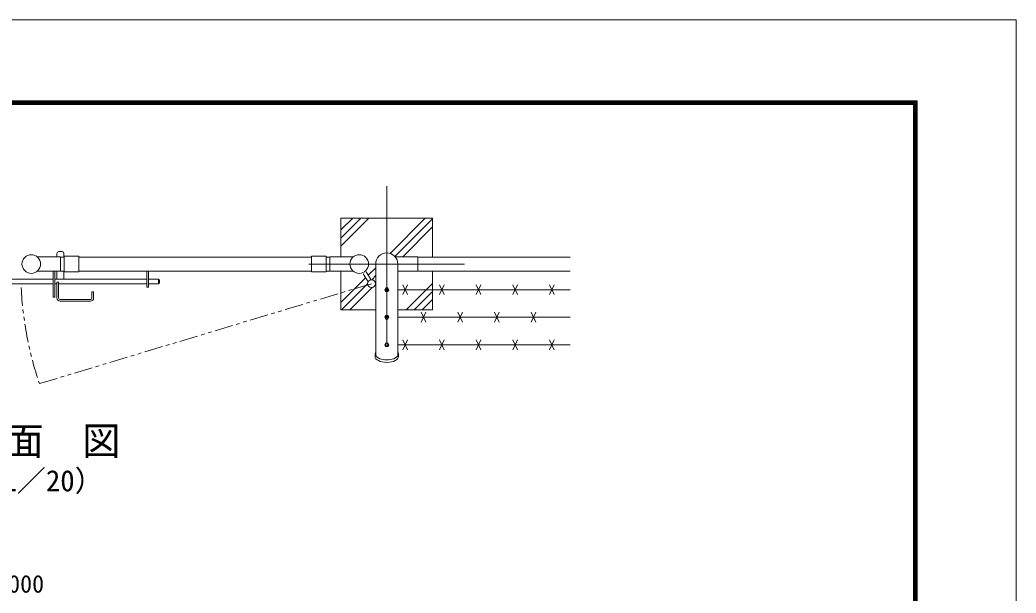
# Model space of a CAD drawing. Units: millimetres, scale not verified. Extents: x -4200 to 4200, y -2970 to 2970.
# Drawn here: x 1484 to 4200, y 1408 to 2970 of the extents above; entities that cross this region are included whole.
import ezdxf
from ezdxf.enums import TextEntityAlignment as Align

# ---------------------------------------------------------------- set-up
doc = ezdxf.new("R2010")
doc.units = ezdxf.units.MM
doc.header["$LTSCALE"] = 20
doc.linetypes.add('USER1', pattern=[50.8, 31.75, -6.35, 6.35, -6.35])
doc.linetypes.add('USER3', pattern=[5, 2.5, -0.5, 0.5, -0.5, 0.5, -0.5])
for name, color, linetype, lineweight in [('0-1_D-TTL', 7, 'Continuous', 9), ('0-2_D-TTL-TXT', 7, 'Continuous', 18), ('0-3_D-STR4', 7, 'Continuous', 9), ('0-4_D-BMK', 2, 'USER1', 13), ('0-5_D-STR1', 1, 'Continuous', 18), ('0-7_D-DCR-HCH', 7, 'Continuous', 9), ('0-8_D-STR3', 3, 'Continuous', 13), ('0-9_D-STR-DIM', 7, 'Continuous', 9)]:
    doc.layers.add(name, color=color, linetype=linetype, lineweight=lineweight)
doc.styles.add('ＭＳ ゴシック', font='')
doc.styles.get('ＭＳ ゴシック').set_extended_font_data('MS Gothic')

msp = doc.modelspace()

# ---------------------------------------------------------------- linework, layer by layer
at = {"layer": '0-1_D-TTL', "color": 2, "lineweight": 18}
msp.add_lwpolyline([(-4200, 2970), (4200, 2970), (4200, -2970), (-4200, -2970)], close=True, dxfattribs=at)
at = {"layer": '0-1_D-TTL'}
for points in [[(-3930, 2750), (3930, 2750), (3930, -2750), (-3930, -2750)], [(-3927.5, 2747.5), (3927.5, 2747.5), (3927.5, -2747.5), (-3927.5, -2747.5)], [(-3925, 2745), (3925, 2745), (3925, -2745), (-3925, -2745)], [(-3922.5, 2742.5), (3922.5, 2742.5), (3922.5, -2742.5), (-3922.5, -2742.5)], [(-3920, 2740), (3920, 2740), (3920, -2740), (-3920, -2740)]]:
    msp.add_lwpolyline(points, close=True, dxfattribs=at)
at = {"layer": '0-3_D-STR4'}
msp.add_line((2359.22, 2429.85), (2359.22, 2324.55), dxfattribs=at)
for points in [[(2609.22, 2323.85), (2609.22, 2429.85), (2359.22, 2429.85)], [(2359.22, 2285.15), (2359.22, 2179.85), (2453.97, 2179.85)], [(2514.47, 2179.85), (2609.22, 2179.85), (2609.22, 2285.85)]]:
    msp.add_lwpolyline(points, dxfattribs=at)
at = {"layer": '0-4_D-BMK'}
for p, q in [((2484.22, 2092.72), (2484.22, 2516.99)), ((2272.08, 2304.85), (2696.35, 2304.85))]:
    msp.add_line(p, q, dxfattribs=at)
at = {"layer": '0-4_D-BMK', "linetype": 'USER3'}
msp.add_line((1537.16, 1978.89), (2442.6, 2251.33), dxfattribs=at)
msp.add_arc((2446.32, 2287.65), 960.15, 182.81239, 198.75827, dxfattribs=at)
at = {"layer": '0-5_D-STR1'}
for p, q in [((1594.82, 2323.85), (1604.87, 2323.85)), ((1644.87, 2323.85), (2279.07, 2323.85)), ((2319.07, 2323.85), (2329.02, 2323.85)), ((2569.22, 2323.85), (2984.22, 2323.85)), ((1594.82, 2285.85), (1604.87, 2285.85)), ((1644.87, 2285.85), (2279.07, 2285.85)), ((2319.07, 2285.85), (2329.02, 2285.85)), ((2453.97, 2054.48), (2453.97, 2304.85)), ((2514.47, 2054.48), (2514.47, 2304.85)), ((2569.22, 2285.85), (2984.22, 2285.85)), ((2452.12, 2059.85), (2452.12, 2052.93)), ((2516.32, 2059.85), (2516.32, 2052.93))]:
    msp.add_line(p, q, dxfattribs=at)
for centre in [(1514.86, 2304.85), (2409.07, 2304.85)]:
    msp.add_circle(centre, 25.4, dxfattribs=at)
msp.add_arc((2484.22, 2304.85), 30.25, 0, 180, dxfattribs=at)
for centre, start_param, end_param in [((2484.22, 2059.85), 2.8004339, 6.6243441), ((2484.22, 2052.93), 3.1415927, 6.2831853)]:
    msp.add_ellipse(centre, major_axis=(32.1, 0), ratio=0.5, start_param=start_param, end_param=end_param, dxfattribs=at)
at = {"layer": '0-7_D-DCR-HCH'}
for p, q in [((2359.22, 2353.63), (2435.43, 2429.85)), ((2359.22, 2375.73), (2413.34, 2429.85)), ((2359.22, 2397.83), (2391.24, 2429.85)), ((2493.89, 2334.68), (2589.07, 2429.85)), ((2507.36, 2326.05), (2609.22, 2427.91)), ((2527.96, 2324.55), (2609.22, 2405.81)), ((2433.77, 2274.56), (2453.97, 2294.75)), ((2359.22, 2200), (2426.53, 2267.31)), ((2361.16, 2179.85), (2431.83, 2250.52)), ((2383.26, 2179.85), (2444.03, 2240.63)), ((2453.3, 2249.9), (2453.97, 2250.56)), ((2536.89, 2179.85), (2609.22, 2252.18)), ((2558.99, 2179.85), (2609.22, 2230.08)), ((2581.08, 2179.85), (2609.22, 2207.99))]:
    msp.add_line(p, q, dxfattribs=at)
at = {"layer": '0-8_D-STR3'}
for p, q in [((1589.92, 2338.65), (1598.92, 2338.65)), ((1530.9, 2324.55), (1594.82, 2324.55)), ((1584.92, 2333.65), (1584.92, 2324.55)), ((1594.82, 2324.55), (1594.82, 2285.15)), ((1603.92, 2333.65), (1603.92, 2323.85)), ((1604.87, 2326.15), (1644.87, 2326.15)), ((1604.87, 2283.55), (1604.87, 2326.15)), ((1644.87, 2283.55), (1644.87, 2326.15)), ((2279.07, 2326.15), (2319.07, 2326.15)), ((2279.07, 2283.55), (2279.07, 2326.15)), ((2319.07, 2283.55), (2319.07, 2326.15)), ((2393.03, 2324.55), (2328.62, 2324.55)), ((2328.62, 2324.55), (2328.62, 2285.15)), ((1530.9, 2285.15), (1594.82, 2285.15)), ((1578.92, 2285.15), (1578.92, 2214.65)), ((1584.92, 2285.15), (1584.92, 2263.65)), ((1603.92, 2285.85), (1603.92, 2263.65)), ((1604.87, 2283.55), (1644.87, 2283.55)), ((1829.92, 2285.85), (1829.92, 2242.15)), ((1834.42, 2285.85), (1834.42, 2242.15)), ((2279.07, 2283.55), (2319.07, 2283.55)), ((2393.03, 2285.15), (2328.62, 2285.15)), ((2427.88, 2283.85), (2441.69, 2262.09)), ((2569.22, 2285.15), (2514.47, 2285.15)), ((1393.62, 2263.65), (1574.42, 2263.65)), ((1578.92, 2263.65), (1829.92, 2263.65)), ((1584.92, 2255.65), (1584.92, 2212.65)), ((1584.92, 2255.65), (1589.42, 2255.65)), ((1589.42, 2255.65), (1589.42, 2212.65)), ((1834.42, 2263.65), (1861.42, 2263.65)), ((1861.42, 2263.65), (1861.42, 2250.65)), ((1864.42, 2260.65), (1864.42, 2253.65)), ((2419.43, 2278.49), (2433.25, 2256.73)), ((2444.53, 2261.96), (2453.97, 2274.1)), ((2452.42, 2255.82), (2453.97, 2257.8)), ((1393.62, 2250.65), (1574.42, 2250.65)), ((1578.92, 2250.65), (1584.92, 2250.65)), ((1589.42, 2250.65), (1829.92, 2250.65)), ((1680.42, 2228.65), (1680.42, 2212.65)), ((1680.42, 2228.65), (1684.92, 2228.65)), ((1684.92, 2228.65), (1684.92, 2212.65)), ((1829.92, 2242.15), (1834.42, 2242.15)), ((1834.42, 2250.65), (1861.42, 2250.65)), ((2481.33, 2239.85), (2478.44, 2234.85)), ((2487.1, 2239.85), (2481.33, 2239.85)), ((2489.99, 2234.85), (2487.1, 2239.85)), ((2487.1, 2229.85), (2489.99, 2234.85)), ((2984.22, 2234.85), (2514.47, 2234.85)), ((2527.51, 2248.27), (2540.92, 2221.44)), ((2527.51, 2221.44), (2540.92, 2248.27)), ((2627.51, 2248.27), (2640.92, 2221.44)), ((2627.51, 2221.44), (2640.92, 2248.27)), ((2727.51, 2248.27), (2740.92, 2221.44)), ((2727.51, 2221.44), (2740.92, 2248.27)), ((2827.51, 2248.27), (2840.92, 2221.44)), ((2827.51, 2221.44), (2840.92, 2248.27)), ((2927.51, 2248.27), (2940.92, 2221.44)), ((2927.51, 2221.44), (2940.92, 2248.27)), ((1593.92, 2208.15), (1675.92, 2208.15)), ((1593.92, 2203.65), (1675.92, 2203.65)), ((2577.51, 2173.27), (2590.92, 2146.44)), ((2577.51, 2146.44), (2590.92, 2173.27)), ((2677.51, 2173.27), (2690.92, 2146.44)), ((2677.51, 2146.44), (2690.92, 2173.27)), ((2777.51, 2173.27), (2790.92, 2146.44)), ((2777.51, 2146.44), (2790.92, 2173.27)), ((2877.51, 2173.27), (2890.92, 2146.44)), ((2877.51, 2146.44), (2890.92, 2173.27)), ((2481.33, 2164.85), (2478.44, 2159.85)), ((2487.1, 2164.85), (2481.33, 2164.85)), ((2489.99, 2159.85), (2487.1, 2164.85)), ((2487.1, 2154.85), (2489.99, 2159.85)), ((2984.22, 2159.85), (2514.47, 2159.85)), ((2527.51, 2098.27), (2540.92, 2071.44)), ((2527.51, 2071.44), (2540.92, 2098.27)), ((2627.51, 2098.27), (2640.92, 2071.44)), ((2627.51, 2071.44), (2640.92, 2098.27)), ((2727.51, 2098.27), (2740.92, 2071.44)), ((2727.51, 2071.44), (2740.92, 2098.27)), ((2827.51, 2098.27), (2840.92, 2071.44)), ((2827.51, 2071.44), (2840.92, 2098.27)), ((2927.51, 2098.27), (2940.92, 2071.44)), ((2927.51, 2071.44), (2940.92, 2098.27)), ((2481.33, 2089.85), (2478.44, 2084.85)), ((2487.1, 2089.85), (2481.33, 2089.85)), ((2489.99, 2084.85), (2487.1, 2089.85)), ((2487.1, 2079.85), (2489.99, 2084.85)), ((2984.22, 2084.85), (2514.47, 2084.85))]:
    msp.add_line(p, q, dxfattribs=at)
for points in [[(2569.22, 2285.15), (2569.22, 2324.55), (2507.17, 2324.55)], [(1574.42, 2285.15), (1574.42, 2214.65), (1578.92, 2214.65)], [(2478.44, 2234.85), (2481.33, 2229.85), (2487.1, 2229.85)], [(2478.44, 2159.85), (2481.33, 2154.85), (2487.1, 2154.85)], [(2478.44, 2084.85), (2481.33, 2079.85), (2487.1, 2079.85)]]:
    msp.add_lwpolyline(points, dxfattribs=at)
for centre, radius in [((2442.6, 2251.33), 10.8), ((2484.22, 2234.85), 4.9), ((2484.22, 2234.85), 3), ((2484.22, 2159.85), 4.9), ((2484.22, 2159.85), 3), ((2484.22, 2084.85), 4.9), ((2484.22, 2084.85), 3)]:
    msp.add_circle(centre, radius, dxfattribs=at)
for centre, radius, start, end in [((1589.92, 2333.65), 5, 90, 180), ((1598.92, 2333.65), 5, 0, 90), ((1861.42, 2260.65), 3, 0, 90), ((1861.42, 2253.65), 3, 270, 0), ((1593.92, 2212.65), 9, 180, 270), ((1593.92, 2212.65), 4.5, 180, 270), ((1675.92, 2212.65), 4.5, 270, 0), ((1675.92, 2212.65), 9, 270, 0)]:
    msp.add_arc(centre, radius, start, end, dxfattribs=at)

# ---------------------------------------------------------------- texts
at = {"layer": '0-2_D-TTL-TXT', "style": 'ＭＳ ゴシック'}
for s, height, p in [('平\u3000面\u3000図', 76.98, (1233.64, 1761.33)), ('（S=1／20）', 57.77, (1279.12, 1668.13))]:
    msp.add_text(s, height=height, dxfattribs=at).set_placement(p, align=Align.BOTTOM_LEFT)
at = {"layer": '0-9_D-STR-DIM', "style": 'ＭＳ ゴシック'}
msp.add_text('2000', height=48.09, dxfattribs=at).set_placement((1418.97, 1394.78), align=Align.BOTTOM_LEFT)

doc.saveas('drawing.dxf')
